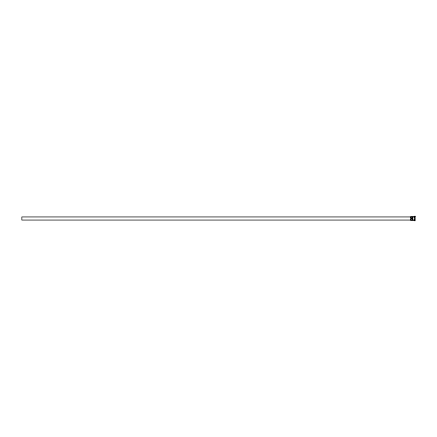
<?xml version="1.0" encoding="UTF-8"?>
<svg xmlns="http://www.w3.org/2000/svg" width="437" height="437" viewBox="0 0 437 437"><rect width="100%" height="100%" fill="white"/><g stroke="black" fill="none" stroke-linecap="round" stroke-linejoin="round"><path stroke-width="0.66" d="M412.626 218.271L412.009 218.107L411.78 218.5L412.009 218.893L412.626 218.729M411.9 218.303L412.233 218.112M414.5 216.883L410.616 216.883L410.616 220.117L414.5 220.117M413.659 216.938L21.85 216.938L21.85 220.062L413.659 220.062M412.042 218.839L412.43 218.839L412.572 218.303M411.9 217.916L411.561 218.5L411.9 219.084L412.572 219.084L412.91 218.5L412.572 217.916L411.9 217.916M415.15 216.233L414.5 216.233L414.5 220.767L415.15 220.767L415.15 216.233"/></g></svg>
